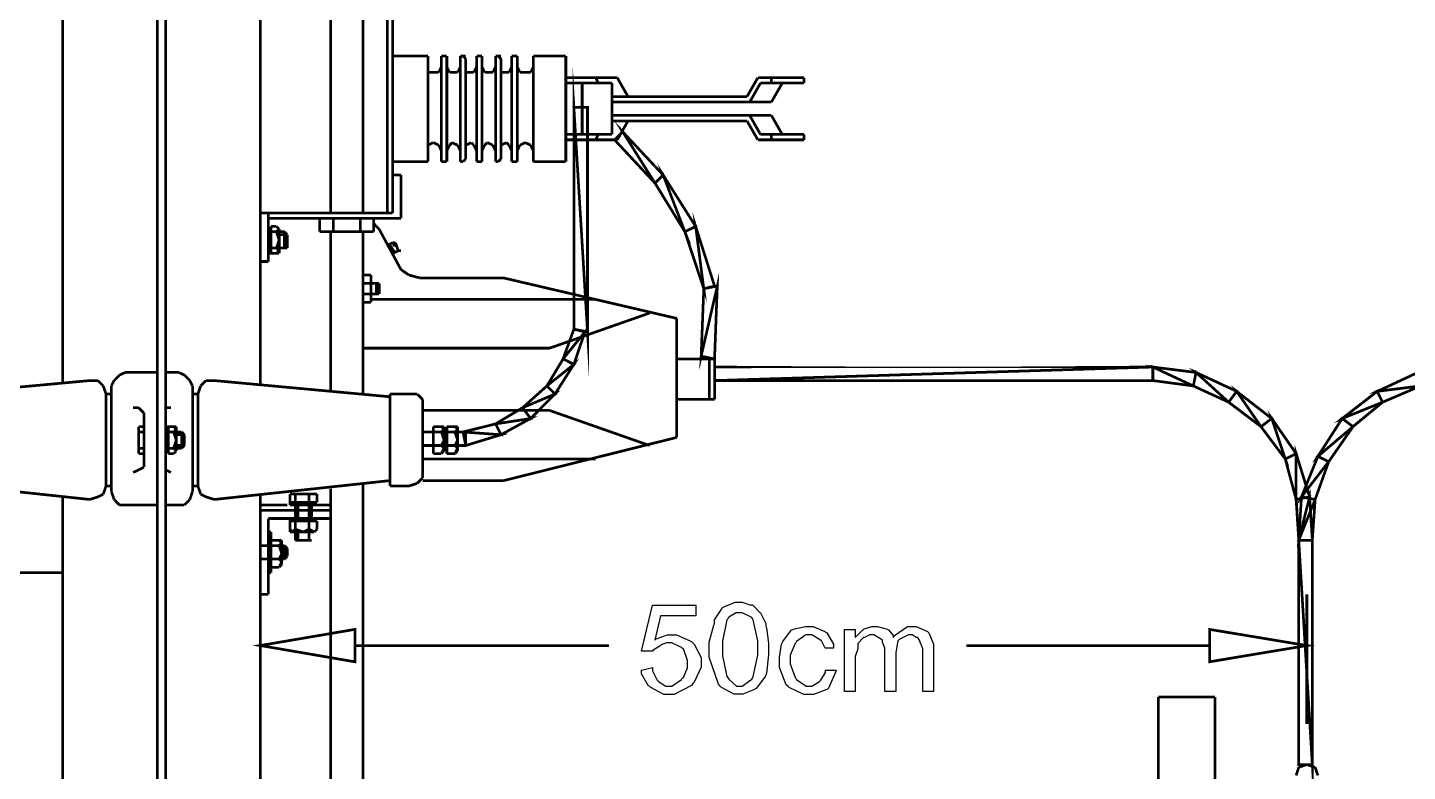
# Model space of a CAD drawing. Header units: metres. Extents: x -593 to 248, y 430 to 1024.
# Drawn here: x -494.22 to -472.59, y 600.63 to 612.29 of the extents above; entities that cross this region are included whole.
import ezdxf

# ---------------------------------------------------------------- set-up
doc = ezdxf.new("R2010")
doc.units = ezdxf.units.M
doc.header["$MEASUREMENT"] = 0
for name, color, linetype in [('C00-00-00-BLACK', 7, 'Continuous'), ('C00-00-FF', 5, 'Continuous'), ('C00-7E-FF', 150, 'Continuous'), ('CFF-00-00', 1, 'Continuous'), ('CFF-7E-00', 30, 'Continuous')]:
    doc.layers.add(name, color=color, linetype=linetype)

msp = doc.modelspace()

# ---------------------------------------------------------------- linework, layer by layer
at = {"layer": 'C00-00-00-BLACK', "const_width": 0.0423}
for points in [[(-492.189, 633.803), (-492.189, 598.579)], [(-492.061, 633.803), (-492.061, 598.579)], [(-488.586, 609.388), (-488.586, 615.534)], [(-493.673, 606.717), (-493.673, 615.322)], [(-490.577, 606.676), (-490.577, 615.365)], [(-489.474, 615.449), (-489.474, 609.388)], [(-488.966, 615.491), (-488.966, 609.388)], [(-488.5, 609.388), (-488.5, 615.491)], [(-488.5, 611.845), (-488.5, 610.192)], [(-488.5, 611.845), (-487.947, 611.845)], [(-487.947, 611.845), (-487.947, 610.192)], [(-487.694, 611.845), (-487.735, 611.845)], [(-487.735, 611.845), (-487.735, 611.804)], [(-487.651, 611.845), (-487.694, 611.845)], [(-487.651, 611.804), (-487.651, 611.845)], [(-487.397, 611.845), (-487.439, 611.845)], [(-487.439, 611.845), (-487.439, 611.804)], [(-487.355, 611.804), (-487.397, 611.845)], [(-487.397, 611.845), (-487.355, 611.845)], [(-487.143, 611.845), (-487.185, 611.845)], [(-487.185, 611.845), (-487.185, 611.804)], [(-487.1, 611.845), (-487.143, 611.845)], [(-487.1, 611.804), (-487.1, 611.845)], [(-486.844, 611.845), (-486.886, 611.845)], [(-486.886, 611.845), (-486.886, 611.804)], [(-486.802, 611.804), (-486.844, 611.845)], [(-486.844, 611.845), (-486.802, 611.845)], [(-486.59, 611.845), (-486.633, 611.845)], [(-486.633, 611.845), (-486.633, 611.804)], [(-486.547, 611.845), (-486.59, 611.845)], [(-486.547, 611.804), (-486.547, 611.845)], [(-486.294, 611.845), (-486.294, 610.192)], [(-486.294, 611.845), (-485.785, 611.845)], [(-485.785, 610.192), (-485.785, 611.845)], [(-487.947, 611.676), (-487.947, 611.591)], [(-487.778, 611.591), (-487.735, 611.676)], [(-487.735, 611.804), (-487.735, 610.234)], [(-487.651, 611.804), (-487.651, 610.234)], [(-487.651, 611.676), (-487.608, 611.591)], [(-487.482, 611.591), (-487.439, 611.676)], [(-487.439, 611.804), (-487.439, 610.234)], [(-487.355, 611.804), (-487.355, 610.234)], [(-487.355, 611.676), (-487.355, 611.591)], [(-487.228, 611.591), (-487.185, 611.676)], [(-487.185, 611.804), (-487.185, 610.234)], [(-487.1, 611.804), (-487.1, 610.234)], [(-487.1, 611.676), (-487.059, 611.591)], [(-486.929, 611.591), (-486.886, 611.676)], [(-486.886, 611.804), (-486.886, 610.234)], [(-486.802, 611.804), (-486.802, 610.234)], [(-486.802, 611.676), (-486.802, 611.591)], [(-486.674, 611.591), (-486.633, 611.676)], [(-486.633, 611.804), (-486.633, 610.234)], [(-486.547, 611.804), (-486.547, 610.234)], [(-486.547, 611.676), (-486.505, 611.591)], [(-486.337, 611.591), (-486.294, 611.676)], [(-487.947, 611.591), (-487.862, 611.591)], [(-487.862, 611.591), (-487.778, 611.591)], [(-487.608, 611.591), (-487.566, 611.591)], [(-487.566, 611.591), (-487.482, 611.591)], [(-487.355, 611.591), (-487.269, 611.591)], [(-487.269, 611.591), (-487.228, 611.591)], [(-487.059, 611.591), (-487.016, 611.591)], [(-487.016, 611.591), (-486.929, 611.591)], [(-486.802, 611.591), (-486.717, 611.591)], [(-486.717, 611.591), (-486.674, 611.591)], [(-486.505, 611.591), (-486.421, 611.591)], [(-486.421, 611.591), (-486.337, 611.591)], [(-485.785, 611.507), (-484.979, 611.507)], [(-485.785, 611.422), (-485.063, 611.422)], [(-485.529, 610.617), (-485.529, 611.422)], [(-485.317, 611.507), (-485.276, 611.422)], [(-485.063, 610.617), (-485.063, 611.422)], [(-484.979, 611.507), (-484.81, 611.211)], [(-482.944, 611.211), (-482.774, 611.507)], [(-482.901, 611.126), (-482.733, 611.422)], [(-482.774, 611.507), (-482.052, 611.507)], [(-482.733, 611.422), (-482.052, 611.422)], [(-482.561, 611.507), (-482.561, 611.422)], [(-482.561, 611.126), (-482.391, 611.422)], [(-482.052, 611.507), (-482.052, 611.422)], [(-485.063, 611.211), (-482.944, 611.211)], [(-485.659, 611.042), (-485.445, 611.042)], [(-485.063, 611.126), (-482.561, 611.126)], [(-485.063, 610.915), (-482.561, 610.915)], [(-485.063, 610.829), (-482.944, 610.829)], [(-484.979, 610.533), (-484.81, 610.829)], [(-482.944, 610.829), (-482.774, 610.533)], [(-482.901, 610.915), (-482.733, 610.617)], [(-482.561, 610.915), (-482.391, 610.617)], [(-485.785, 610.617), (-485.063, 610.617)], [(-485.785, 610.533), (-484.979, 610.533)], [(-485.317, 610.533), (-485.276, 610.617)], [(-482.774, 610.533), (-482.052, 610.533)], [(-482.733, 610.617), (-482.052, 610.617)], [(-482.561, 610.617), (-482.561, 610.533)], [(-482.052, 610.617), (-482.052, 610.533)], [(-487.862, 610.49), (-487.947, 610.449)], [(-487.947, 610.449), (-487.947, 610.361)], [(-487.778, 610.449), (-487.862, 610.49)], [(-487.735, 610.361), (-487.778, 610.449)], [(-487.608, 610.449), (-487.651, 610.361)], [(-487.566, 610.49), (-487.608, 610.449)], [(-487.482, 610.449), (-487.566, 610.49)], [(-487.439, 610.361), (-487.482, 610.449)], [(-487.269, 610.49), (-487.355, 610.449)], [(-487.355, 610.449), (-487.355, 610.361)], [(-487.228, 610.449), (-487.269, 610.49)], [(-487.185, 610.361), (-487.228, 610.449)], [(-487.059, 610.449), (-487.1, 610.361)], [(-487.016, 610.49), (-487.059, 610.449)], [(-486.929, 610.449), (-487.016, 610.49)], [(-486.886, 610.361), (-486.929, 610.449)], [(-486.717, 610.49), (-486.802, 610.449)], [(-486.802, 610.449), (-486.802, 610.361)], [(-486.674, 610.449), (-486.717, 610.49)], [(-486.633, 610.361), (-486.674, 610.449)], [(-486.505, 610.449), (-486.547, 610.361)], [(-486.421, 610.49), (-486.505, 610.449)], [(-486.337, 610.449), (-486.421, 610.49)], [(-486.294, 610.361), (-486.337, 610.449)], [(-488.5, 610.192), (-487.947, 610.192)], [(-487.735, 610.234), (-487.735, 610.192)], [(-487.735, 610.192), (-487.651, 610.192)], [(-487.651, 610.192), (-487.651, 610.234)], [(-487.439, 610.234), (-487.439, 610.192)], [(-487.439, 610.192), (-487.397, 610.192)], [(-487.397, 610.192), (-487.355, 610.234)], [(-487.185, 610.234), (-487.185, 610.192)], [(-487.185, 610.192), (-487.1, 610.192)], [(-487.1, 610.192), (-487.1, 610.234)], [(-486.886, 610.234), (-486.886, 610.192)], [(-486.886, 610.192), (-486.844, 610.192)], [(-486.844, 610.192), (-486.802, 610.234)], [(-486.633, 610.234), (-486.633, 610.192)], [(-486.633, 610.192), (-486.547, 610.192)], [(-486.547, 610.192), (-486.547, 610.234)], [(-486.294, 610.192), (-485.785, 610.192)], [(-488.5, 609.981), (-488.37, 609.981)], [(-488.37, 609.303), (-488.37, 609.981)], [(-490.577, 609.388), (-488.5, 609.388)], [(-490.45, 609.388), (-490.45, 608.626)], [(-490.45, 609.303), (-488.37, 609.303)], [(-489.644, 609.303), (-488.796, 609.303)], [(-489.644, 609.092), (-489.644, 609.303)], [(-489.432, 609.303), (-489.009, 609.303)], [(-489.432, 609.092), (-489.432, 609.303)], [(-489.009, 609.092), (-489.009, 609.303)], [(-488.796, 609.092), (-488.796, 609.303)], [(-490.407, 609.133), (-490.45, 609.133)], [(-490.407, 609.176), (-490.407, 609.133)], [(-490.407, 609.176), (-490.323, 609.176)], [(-490.407, 609.176), (-490.407, 609.133)], [(-490.407, 609.133), (-490.407, 609.092)], [(-490.407, 608.753), (-490.407, 609.133)], [(-490.407, 609.092), (-490.323, 609.092)], [(-490.407, 609.092), (-490.407, 608.964)], [(-490.28, 609.133), (-490.323, 609.176)], [(-490.323, 609.176), (-490.28, 609.133)], [(-490.323, 609.092), (-490.28, 609.133)], [(-490.28, 608.964), (-490.323, 609.092)], [(-490.28, 608.753), (-490.28, 609.133)], [(-490.28, 609.092), (-490.196, 609.092)], [(-490.28, 609.049), (-490.196, 609.049)], [(-490.154, 609.049), (-490.196, 609.092)], [(-490.196, 608.837), (-490.196, 609.092)], [(-490.154, 608.837), (-490.154, 609.049)], [(-488.796, 609.092), (-489.644, 609.092)], [(-489.474, 609.092), (-489.474, 606.591)], [(-488.966, 609.092), (-488.966, 606.549)], [(-488.712, 609.133), (-488.796, 609.219)], [(-488.712, 609.133), (-488.37, 608.499)], [(-490.407, 608.964), (-490.407, 608.837)], [(-490.407, 608.837), (-490.323, 608.837)], [(-490.407, 608.837), (-490.407, 608.796)], [(-490.407, 608.796), (-490.407, 608.753)], [(-490.323, 608.837), (-490.28, 608.964)], [(-490.28, 608.796), (-490.323, 608.837)], [(-490.323, 608.753), (-490.28, 608.796)], [(-490.28, 608.837), (-490.196, 608.837)], [(-490.28, 608.837), (-490.196, 608.837)], [(-490.154, 608.837), (-490.196, 608.837)], [(-488.586, 608.88), (-488.5, 608.922)], [(-488.543, 608.88), (-488.457, 608.753)], [(-488.5, 608.796), (-488.543, 608.837)], [(-488.543, 608.837), (-488.5, 608.796)], [(-488.5, 608.88), (-488.457, 608.922)], [(-488.457, 608.922), (-488.5, 608.922)], [(-488.5, 608.88), (-488.457, 608.88)], [(-488.5, 608.88), (-488.457, 608.88)], [(-488.5, 608.753), (-488.413, 608.796)], [(-488.457, 608.922), (-488.413, 608.796)], [(-488.413, 608.796), (-488.37, 608.796)], [(-490.577, 608.626), (-490.45, 608.626)], [(-490.407, 608.753), (-490.45, 608.753)], [(-490.407, 608.753), (-490.323, 608.753)], [(-490.407, 608.753), (-490.366, 608.753)], [(-490.323, 608.753), (-490.28, 608.753)], [(-488.966, 608.414), (-488.839, 608.414)], [(-488.839, 608.368), (-488.839, 608.414)], [(-488.839, 608.414), (-488.839, 608.368)], [(-488.839, 608.284), (-488.839, 608.368)], [(-488.839, 608.368), (-488.839, 608.031)], [(-488.37, 608.499), (-488.244, 608.414)], [(-488.244, 608.414), (-488.074, 608.368)], [(-488.074, 608.368), (-486.76, 608.368)], [(-484.045, 607.734), (-486.76, 608.368)], [(-488.839, 608.284), (-488.966, 608.284)], [(-488.754, 608.284), (-488.839, 608.284)], [(-488.839, 608.284), (-488.754, 608.284)], [(-488.839, 608.2), (-488.839, 608.284)], [(-488.839, 608.115), (-488.839, 608.2)], [(-488.754, 608.284), (-488.712, 608.284)], [(-488.754, 608.284), (-488.754, 608.115)], [(-488.712, 608.284), (-488.712, 608.115)], [(-488.839, 608.115), (-488.966, 608.115)], [(-488.966, 607.988), (-488.839, 607.988)], [(-488.754, 608.115), (-488.839, 608.115)], [(-488.754, 608.115), (-488.839, 608.115)], [(-488.839, 608.031), (-488.839, 608.115)], [(-488.839, 607.988), (-488.839, 608.031)], [(-488.839, 607.988), (-488.839, 608.031)], [(-488.839, 608.031), (-485.317, 608.031)], [(-488.754, 608.115), (-488.712, 608.115)], [(-484.471, 607.818), (-486.04, 607.268)], [(-484.045, 605.869), (-484.045, 607.734)], [(-486.04, 607.268), (-488.966, 607.268)], [(-484.045, 607.099), (-483.453, 607.099)], [(-483.536, 607.099), (-483.536, 606.464)], [(-483.453, 607.099), (-483.453, 606.464)], [(-492.696, 606.887), (-492.784, 606.845)], [(-492.696, 606.887), (-492.189, 606.887)], [(-492.061, 606.887), (-491.85, 606.887)], [(-491.765, 606.845), (-491.85, 606.887)], [(-483.453, 606.76), (-483.453, 606.972)], [(-496.006, 606.506), (-493.25, 606.76)], [(-493.122, 606.76), (-493.25, 606.76)], [(-493.038, 606.676), (-493.122, 606.76)], [(-492.995, 606.549), (-493.038, 606.676)], [(-492.868, 606.76), (-492.911, 606.676)], [(-492.911, 605.022), (-492.911, 606.676)], [(-492.784, 606.845), (-492.868, 606.76)], [(-491.681, 606.76), (-491.765, 606.845)], [(-491.638, 606.676), (-491.681, 606.76)], [(-491.638, 605.022), (-491.638, 606.676)], [(-491.511, 606.676), (-491.554, 606.549)], [(-491.427, 606.76), (-491.511, 606.676)], [(-491.297, 606.76), (-491.427, 606.76)], [(-488.543, 606.506), (-491.297, 606.76)], [(-492.995, 605.107), (-492.995, 606.549)], [(-492.911, 606.549), (-492.995, 606.549)], [(-491.554, 606.549), (-491.638, 606.549)], [(-491.554, 605.107), (-491.554, 606.549)], [(-488.543, 605.107), (-488.543, 606.549)], [(-488.244, 606.549), (-488.543, 606.549)], [(-488.117, 606.549), (-488.244, 606.549)], [(-488.031, 606.464), (-488.117, 606.549)], [(-488.031, 606.334), (-488.031, 606.464)], [(-484.045, 606.464), (-483.453, 606.464)], [(-492.485, 606.334), (-492.57, 606.334)], [(-492.4, 606.25), (-492.485, 606.334)], [(-492.4, 606.165), (-492.4, 606.25)], [(-491.977, 606.334), (-492.061, 606.334)], [(-488.031, 605.319), (-488.031, 606.334)], [(-486.04, 606.292), (-488.031, 606.292)], [(-484.471, 605.742), (-486.04, 606.292)], [(-492.485, 606.038), (-492.485, 605.656)], [(-492.4, 606.038), (-492.485, 606.038)], [(-492.485, 606.038), (-492.485, 605.995)], [(-492.485, 606.038), (-492.443, 606.038)], [(-492.485, 605.995), (-492.485, 605.954)], [(-492.4, 606.165), (-492.4, 605.53)], [(-492.02, 606.038), (-492.061, 606.038)], [(-492.02, 605.656), (-492.02, 606.038)], [(-492.02, 606.038), (-492.02, 605.995)], [(-492.02, 606.038), (-491.934, 606.038)], [(-492.02, 606.038), (-491.977, 606.038)], [(-492.02, 605.995), (-492.02, 605.954)], [(-491.893, 605.995), (-491.934, 606.038)], [(-491.934, 606.038), (-491.893, 606.038)], [(-491.934, 605.954), (-491.893, 605.995)], [(-491.893, 605.656), (-491.893, 606.038)], [(-487.862, 606.038), (-487.862, 605.656)], [(-487.862, 606.038), (-487.821, 606.038)], [(-487.862, 606.038), (-487.862, 605.995)], [(-487.862, 606.038), (-487.735, 606.038)], [(-487.862, 605.995), (-487.862, 605.954)], [(-487.735, 606.038), (-487.694, 606.038)], [(-487.694, 605.995), (-487.735, 606.038)], [(-487.735, 605.954), (-487.694, 605.995)], [(-487.694, 606.038), (-487.694, 605.656)], [(-487.651, 606.038), (-487.651, 605.656)], [(-487.651, 606.038), (-487.608, 606.038)], [(-487.651, 606.038), (-487.651, 605.995)], [(-487.651, 606.038), (-487.524, 606.038)], [(-487.651, 605.995), (-487.651, 605.954)], [(-487.524, 606.038), (-487.482, 606.038)], [(-487.482, 605.995), (-487.524, 606.038)], [(-487.524, 605.954), (-487.482, 605.995)], [(-487.482, 606.038), (-487.482, 605.656)], [(-492.485, 605.954), (-492.485, 605.826)], [(-492.485, 605.954), (-492.4, 605.954)], [(-492.485, 605.826), (-492.485, 605.699)], [(-492.02, 605.954), (-492.02, 605.826)], [(-492.02, 605.954), (-491.934, 605.954)], [(-492.02, 605.826), (-492.02, 605.699)], [(-491.893, 605.826), (-491.934, 605.954)], [(-491.934, 605.699), (-491.893, 605.826)], [(-491.893, 605.954), (-491.807, 605.954)], [(-491.893, 605.911), (-491.807, 605.911)], [(-491.807, 605.954), (-491.807, 605.699)], [(-491.807, 605.954), (-491.765, 605.911)], [(-491.765, 605.911), (-491.765, 605.742)], [(-487.862, 605.954), (-488.031, 605.954)], [(-487.862, 605.954), (-487.862, 605.826)], [(-487.735, 605.954), (-487.862, 605.954)], [(-487.735, 605.954), (-487.862, 605.954)], [(-487.862, 605.826), (-487.862, 605.742)], [(-487.694, 605.826), (-487.735, 605.954)], [(-487.735, 605.742), (-487.694, 605.826)], [(-487.651, 605.954), (-487.694, 605.954)], [(-487.651, 605.954), (-487.694, 605.954)], [(-487.651, 605.954), (-487.651, 605.826)], [(-487.524, 605.954), (-487.651, 605.954)], [(-487.524, 605.954), (-487.651, 605.954)], [(-487.651, 605.826), (-487.651, 605.742)], [(-487.482, 605.826), (-487.524, 605.954)], [(-487.524, 605.742), (-487.482, 605.826)], [(-487.355, 605.954), (-487.482, 605.954)], [(-487.355, 605.742), (-487.355, 605.954)], [(-487.355, 605.742), (-487.355, 605.954)], [(-484.045, 605.869), (-486.76, 605.192)], [(-492.485, 605.699), (-492.4, 605.699)], [(-492.485, 605.699), (-492.485, 605.656)], [(-492.485, 605.615), (-492.485, 605.656)], [(-492.485, 605.656), (-492.485, 605.615)], [(-492.4, 605.615), (-492.485, 605.615)], [(-492.02, 605.656), (-492.061, 605.656)], [(-492.02, 605.699), (-491.934, 605.699)], [(-492.02, 605.699), (-492.02, 605.656)], [(-492.02, 605.656), (-492.02, 605.615)], [(-492.02, 605.615), (-492.02, 605.656)], [(-492.02, 605.615), (-491.934, 605.615)], [(-491.893, 605.656), (-491.934, 605.699)], [(-491.934, 605.615), (-491.893, 605.656)], [(-491.934, 605.615), (-491.893, 605.656)], [(-491.893, 605.742), (-491.807, 605.742)], [(-491.893, 605.699), (-491.807, 605.699)], [(-491.807, 605.699), (-491.765, 605.742)], [(-487.862, 605.742), (-488.031, 605.742)], [(-487.862, 605.742), (-487.862, 605.699)], [(-487.735, 605.742), (-487.862, 605.742)], [(-487.735, 605.742), (-487.862, 605.742)], [(-487.862, 605.699), (-487.862, 605.615)], [(-487.862, 605.615), (-487.862, 605.656)], [(-487.862, 605.615), (-487.735, 605.615)], [(-487.694, 605.699), (-487.735, 605.742)], [(-487.735, 605.615), (-487.694, 605.699)], [(-487.694, 605.656), (-487.735, 605.615)], [(-487.651, 605.742), (-487.694, 605.742)], [(-487.651, 605.742), (-487.694, 605.742)], [(-487.651, 605.742), (-487.651, 605.699)], [(-487.524, 605.742), (-487.651, 605.742)], [(-487.524, 605.742), (-487.651, 605.742)], [(-487.651, 605.699), (-487.651, 605.615)], [(-487.651, 605.615), (-487.651, 605.656)], [(-487.651, 605.615), (-487.524, 605.615)], [(-487.482, 605.699), (-487.524, 605.742)], [(-487.524, 605.615), (-487.482, 605.699)], [(-487.482, 605.656), (-487.524, 605.615)], [(-487.355, 605.742), (-487.482, 605.742)], [(-492.57, 605.319), (-492.485, 605.36)], [(-492.485, 605.36), (-492.4, 605.403)], [(-492.4, 605.403), (-492.4, 605.53)], [(-492.061, 605.36), (-491.977, 605.319)], [(-488.031, 605.53), (-485.317, 605.53)], [(-496.006, 605.192), (-493.25, 604.896)], [(-488.543, 605.192), (-491.297, 604.896)], [(-488.966, 605.149), (-488.966, 597.772)], [(-488.244, 605.107), (-488.117, 605.149)], [(-488.117, 605.149), (-488.031, 605.233)], [(-488.031, 605.233), (-488.031, 605.319)], [(-488.031, 605.192), (-486.76, 605.192)], [(-493.673, 581.325), (-493.673, 604.937)], [(-493.25, 604.896), (-493.122, 604.937)], [(-493.122, 604.937), (-493.038, 604.98)], [(-493.038, 604.98), (-492.995, 605.107)], [(-492.995, 605.107), (-492.911, 605.107)], [(-492.911, 605.022), (-492.868, 604.896)], [(-491.681, 604.896), (-491.638, 605.022)], [(-491.554, 605.107), (-491.638, 605.107)], [(-491.554, 605.107), (-491.511, 604.98)], [(-491.511, 604.98), (-491.427, 604.937)], [(-491.427, 604.937), (-491.297, 604.896)], [(-490.577, 581.325), (-490.577, 604.98)], [(-490.111, 604.853), (-490.111, 604.98)], [(-490.111, 604.98), (-489.728, 604.98)], [(-490.111, 604.98), (-490.07, 604.98)], [(-490.07, 604.98), (-490.111, 604.98)], [(-490.027, 604.98), (-490.07, 604.98)], [(-490.027, 604.98), (-490.027, 604.853)], [(-489.9, 604.98), (-490.027, 604.98)], [(-489.812, 604.98), (-489.9, 604.98)], [(-489.812, 604.98), (-489.812, 604.853)], [(-489.728, 604.98), (-489.812, 604.98)], [(-489.728, 604.98), (-489.685, 604.98)], [(-489.685, 604.98), (-489.728, 604.98)], [(-489.685, 604.853), (-489.685, 604.98)], [(-489.474, 605.064), (-489.474, 597.772)], [(-488.543, 605.107), (-488.244, 605.107)], [(-492.868, 604.896), (-492.784, 604.81)], [(-492.784, 604.81), (-492.696, 604.81)], [(-492.696, 604.81), (-492.189, 604.81)], [(-492.061, 604.81), (-491.85, 604.81)], [(-491.85, 604.81), (-491.765, 604.81)], [(-491.765, 604.81), (-491.681, 604.896)], [(-490.154, 604.81), (-490.577, 604.81)], [(-489.474, 604.726), (-490.577, 604.726)], [(-490.111, 604.853), (-490.111, 604.81)], [(-489.685, 604.853), (-490.111, 604.853)], [(-489.728, 604.81), (-490.111, 604.81)], [(-490.027, 604.81), (-490.027, 604.598)], [(-490.027, 604.598), (-490.027, 604.81)], [(-489.984, 604.598), (-489.984, 604.81)], [(-489.474, 604.81), (-489.9, 604.81)], [(-489.812, 604.598), (-489.812, 604.81)], [(-489.812, 604.598), (-489.812, 604.81)], [(-489.771, 604.81), (-489.771, 604.598)], [(-489.728, 604.853), (-489.728, 604.81)], [(-489.474, 604.598), (-490.45, 604.598)], [(-490.45, 604.598), (-490.45, 603.41)], [(-490.111, 604.557), (-490.111, 604.598)], [(-489.685, 604.557), (-490.111, 604.557)], [(-490.111, 604.43), (-490.111, 604.557)], [(-490.027, 604.557), (-489.984, 604.557)], [(-490.027, 604.43), (-490.027, 604.557)], [(-489.812, 604.557), (-489.771, 604.557)], [(-489.812, 604.43), (-489.812, 604.557)], [(-489.728, 604.557), (-489.728, 604.598)], [(-489.685, 604.43), (-489.685, 604.557)], [(-490.45, 604.387), (-490.407, 604.387)], [(-490.407, 604.387), (-490.407, 603.749)], [(-490.407, 604.257), (-490.28, 604.257)], [(-490.28, 604.257), (-490.239, 604.257)], [(-490.239, 604.215), (-490.28, 604.257)], [(-490.239, 604.257), (-490.239, 603.876)], [(-490.111, 604.387), (-490.111, 604.43)], [(-490.111, 604.43), (-490.07, 604.387)], [(-489.728, 604.387), (-490.111, 604.387)], [(-490.07, 604.387), (-490.027, 604.43)], [(-490.027, 604.43), (-489.9, 604.387)], [(-490.027, 604.257), (-490.027, 604.387)], [(-489.812, 604.257), (-490.027, 604.257)], [(-490.027, 604.257), (-489.984, 604.257)], [(-489.984, 604.257), (-489.984, 604.387)], [(-489.812, 604.257), (-489.984, 604.257)], [(-489.9, 604.387), (-489.812, 604.43)], [(-489.812, 604.43), (-489.728, 604.387)], [(-489.812, 604.257), (-489.812, 604.387)], [(-489.812, 604.257), (-489.812, 604.387)], [(-489.812, 604.257), (-489.771, 604.257)], [(-489.685, 604.43), (-489.728, 604.387)], [(-489.728, 604.387), (-489.685, 604.43)], [(-490.45, 604.172), (-490.577, 604.172)], [(-490.28, 604.172), (-490.407, 604.172)], [(-490.28, 604.172), (-490.239, 604.215)], [(-490.239, 604.045), (-490.28, 604.172)], [(-490.28, 603.961), (-490.239, 604.045)], [(-490.196, 604.172), (-490.239, 604.172)], [(-490.196, 604.131), (-490.239, 604.131)], [(-490.196, 604.172), (-490.154, 604.131)], [(-490.196, 604.172), (-490.196, 603.961)], [(-490.154, 604.131), (-490.154, 604.003)], [(-490.45, 603.961), (-490.577, 603.961)], [(-490.28, 603.961), (-490.407, 603.961)], [(-490.407, 603.834), (-490.28, 603.834)], [(-490.239, 603.918), (-490.28, 603.961)], [(-490.28, 603.834), (-490.239, 603.918)], [(-490.28, 603.834), (-490.239, 603.876)], [(-490.196, 604.003), (-490.239, 604.003)], [(-490.196, 603.961), (-490.239, 603.961)], [(-490.196, 603.961), (-490.154, 604.003)], [(-494.565, 603.749), (-493.673, 603.749)], [(-490.407, 603.749), (-490.45, 603.749)], [(-490.45, 603.41), (-490.577, 603.41)], [(-476.496, 593.83), (-476.496, 601.799)], [(-475.607, 601.799), (-476.496, 601.799)], [(-475.607, 599.469), (-475.607, 601.799)], [(-474.293, 600.698), (-474.334, 600.571)], [(-474.166, 600.741), (-474.293, 600.698)], [(-474.25, 600.741), (-474.08, 600.741)], [(-474.036, 600.698), (-474.166, 600.741)], [(-473.993, 600.571), (-474.036, 600.698)]]:
    msp.add_lwpolyline(points, dxfattribs=at)
at = {"layer": 'C00-00-FF', "const_width": 0.0423}
msp.add_lwpolyline([(-474.166, 601.376), (-474.166, 603.41)], dxfattribs=at)
at = {"layer": 'C00-7E-FF', "const_width": 0.0423}
for points in [[(-490.577, 602.011), (-490.577, 603.072)], [(-474.166, 602.222), (-474.166, 603.072)], [(-489.093, 602.607), (-485.106, 602.607)], [(-475.691, 602.607), (-479.507, 602.607)]]:
    msp.add_lwpolyline(points, dxfattribs=at)
for points in [[(-489.093, 602.86), (-489.093, 602.352), (-490.577, 602.607), (-489.093, 602.86)], [(-475.691, 602.86), (-475.691, 602.352), (-474.166, 602.607), (-475.691, 602.86)]]:
    msp.add_lwpolyline(points, close=True, dxfattribs=at)
at = {"layer": 'C00-7E-FF'}
for points in [[(-489.093, 602.86), (-489.093, 602.352), (-490.577, 602.607), (-489.093, 602.86)], [(-475.691, 602.86), (-475.691, 602.352), (-474.166, 602.607), (-475.691, 602.86)]]:
    msp.add_lwpolyline(points, close=True, dxfattribs=at)
at = {"layer": 'CFF-00-00', "const_width": 0.0423}
for points in [[(-485.659, 611.042), (-485.445, 607.522), (-485.659, 607.565), (-485.659, 611.042)], [(-485.445, 611.042), (-485.659, 611.042), (-485.445, 607.522), (-485.445, 611.042)], [(-484.259, 609.981), (-484.387, 609.854), (-484.894, 610.66), (-484.259, 609.981)], [(-484.387, 609.854), (-484.894, 610.66), (-485.021, 610.533), (-484.387, 609.854)], [(-483.749, 609.176), (-483.918, 609.092), (-484.259, 609.981), (-483.749, 609.176)], [(-483.918, 609.092), (-484.259, 609.981), (-484.387, 609.854), (-483.918, 609.092)], [(-483.453, 608.241), (-483.622, 608.2), (-483.749, 609.176), (-483.453, 608.241)], [(-483.622, 608.2), (-483.749, 609.176), (-483.918, 609.092), (-483.622, 608.2)], [(-483.453, 607.099), (-483.663, 607.142), (-483.41, 608.241), (-483.453, 607.099)], [(-483.663, 607.142), (-483.41, 608.241), (-483.622, 608.2), (-483.663, 607.142)], [(-485.828, 607.099), (-485.486, 607.522), (-485.659, 607.565), (-485.828, 607.099)], [(-485.659, 607.014), (-485.828, 607.099), (-485.486, 607.522), (-485.659, 607.014)], [(-486.082, 606.676), (-485.659, 607.014), (-485.828, 607.099), (-486.082, 606.676)], [(-485.955, 606.549), (-486.082, 606.676), (-485.659, 607.014), (-485.955, 606.549)], [(-476.581, 606.76), (-476.581, 606.972), (-483.453, 606.76), (-476.581, 606.76)], [(-476.581, 606.972), (-483.453, 606.76), (-483.453, 606.972), (-476.581, 606.972)], [(-475.903, 606.887), (-475.946, 606.676), (-476.581, 606.972), (-475.903, 606.887)], [(-475.946, 606.676), (-476.581, 606.972), (-476.581, 606.76), (-475.946, 606.676)], [(-475.266, 606.591), (-475.392, 606.421), (-475.903, 606.887), (-475.266, 606.591)], [(-475.392, 606.421), (-475.903, 606.887), (-475.946, 606.676), (-475.392, 606.421)], [(-472.424, 606.887), (-472.383, 606.676), (-473.062, 606.591), (-472.424, 606.887)], [(-486.463, 606.334), (-485.955, 606.549), (-486.082, 606.676), (-486.463, 606.334)], [(-474.716, 606.165), (-474.885, 606.038), (-475.266, 606.591), (-474.716, 606.165)], [(-472.383, 606.676), (-473.062, 606.591), (-472.978, 606.421), (-472.383, 606.676)], [(-486.337, 606.165), (-486.463, 606.334), (-485.955, 606.549), (-486.337, 606.165)], [(-474.885, 606.038), (-475.266, 606.591), (-475.392, 606.421), (-474.885, 606.038)], [(-473.062, 606.591), (-472.978, 606.421), (-473.612, 606.165), (-473.062, 606.591)], [(-472.978, 606.421), (-473.612, 606.165), (-473.442, 606.038), (-472.978, 606.421)], [(-486.886, 606.081), (-486.337, 606.165), (-486.463, 606.334), (-486.886, 606.081)], [(-474.334, 605.615), (-474.504, 605.53), (-474.716, 606.165), (-474.334, 605.615)], [(-487.397, 605.954), (-486.802, 605.911), (-486.886, 606.081), (-487.397, 605.954)], [(-486.802, 605.911), (-486.886, 606.081), (-486.337, 606.165), (-486.802, 605.911)], [(-474.504, 605.53), (-474.716, 606.165), (-474.885, 606.038), (-474.504, 605.53)], [(-473.612, 606.165), (-473.442, 606.038), (-473.993, 605.572), (-473.612, 606.165)], [(-473.442, 606.038), (-473.993, 605.572), (-473.824, 605.488), (-473.442, 606.038)], [(-487.355, 605.742), (-487.397, 605.954), (-486.802, 605.911), (-487.355, 605.742)], [(-474.334, 604.896), (-474.334, 605.615), (-474.504, 605.53), (-474.334, 604.896)], [(-474.123, 604.937), (-474.334, 604.896), (-474.334, 605.615), (-474.123, 604.937)], [(-473.993, 605.572), (-473.824, 605.488), (-474.25, 604.937), (-473.993, 605.572)], [(-473.824, 605.488), (-474.25, 604.937), (-474.036, 604.896), (-473.824, 605.488)], [(-474.293, 604.257), (-474.123, 604.937), (-474.334, 604.896), (-474.293, 604.257)], [(-474.036, 604.896), (-474.293, 604.257), (-474.08, 604.257), (-474.036, 604.896)], [(-474.25, 604.937), (-474.036, 604.896), (-474.293, 604.257), (-474.25, 604.937)], [(-474.08, 604.257), (-474.293, 604.257), (-474.123, 604.937), (-474.08, 604.257)], [(-474.293, 604.257), (-474.08, 600.741), (-474.293, 600.741), (-474.293, 604.257)], [(-474.08, 604.257), (-474.293, 604.257), (-474.08, 600.741), (-474.08, 604.257)]]:
    msp.add_lwpolyline(points, close=True, dxfattribs=at)
at = {"layer": 'CFF-00-00'}
for points in [[(-485.445, 611.042), (-485.659, 611.042), (-485.445, 607.522), (-485.445, 611.042)], [(-485.659, 611.042), (-485.445, 607.522), (-485.659, 607.565), (-485.659, 611.042)], [(-484.387, 609.854), (-484.894, 610.66), (-485.021, 610.533), (-484.387, 609.854)], [(-484.259, 609.981), (-484.387, 609.854), (-484.894, 610.66), (-484.259, 609.981)], [(-483.918, 609.092), (-484.259, 609.981), (-484.387, 609.854), (-483.918, 609.092)], [(-483.749, 609.176), (-483.918, 609.092), (-484.259, 609.981), (-483.749, 609.176)], [(-483.622, 608.2), (-483.749, 609.176), (-483.918, 609.092), (-483.622, 608.2)], [(-483.453, 608.241), (-483.622, 608.2), (-483.749, 609.176), (-483.453, 608.241)], [(-483.453, 607.099), (-483.663, 607.142), (-483.41, 608.241), (-483.453, 607.099)], [(-483.663, 607.142), (-483.41, 608.241), (-483.622, 608.2), (-483.663, 607.142)], [(-485.828, 607.099), (-485.486, 607.522), (-485.659, 607.565), (-485.828, 607.099)], [(-485.659, 607.014), (-485.828, 607.099), (-485.486, 607.522), (-485.659, 607.014)], [(-486.082, 606.676), (-485.659, 607.014), (-485.828, 607.099), (-486.082, 606.676)], [(-485.955, 606.549), (-486.082, 606.676), (-485.659, 607.014), (-485.955, 606.549)], [(-476.581, 606.76), (-476.581, 606.972), (-483.453, 606.76), (-476.581, 606.76)], [(-476.581, 606.972), (-483.453, 606.76), (-483.453, 606.972), (-476.581, 606.972)], [(-475.903, 606.887), (-475.946, 606.676), (-476.581, 606.972), (-475.903, 606.887)], [(-475.946, 606.676), (-476.581, 606.972), (-476.581, 606.76), (-475.946, 606.676)], [(-475.392, 606.421), (-475.903, 606.887), (-475.946, 606.676), (-475.392, 606.421)], [(-475.266, 606.591), (-475.392, 606.421), (-475.903, 606.887), (-475.266, 606.591)], [(-472.424, 606.887), (-472.383, 606.676), (-473.062, 606.591), (-472.424, 606.887)], [(-486.463, 606.334), (-485.955, 606.549), (-486.082, 606.676), (-486.463, 606.334)], [(-472.383, 606.676), (-473.062, 606.591), (-472.978, 606.421), (-472.383, 606.676)], [(-486.337, 606.165), (-486.463, 606.334), (-485.955, 606.549), (-486.337, 606.165)], [(-474.885, 606.038), (-475.266, 606.591), (-475.392, 606.421), (-474.885, 606.038)], [(-474.716, 606.165), (-474.885, 606.038), (-475.266, 606.591), (-474.716, 606.165)], [(-473.062, 606.591), (-472.978, 606.421), (-473.612, 606.165), (-473.062, 606.591)], [(-486.886, 606.081), (-486.337, 606.165), (-486.463, 606.334), (-486.886, 606.081)], [(-472.978, 606.421), (-473.612, 606.165), (-473.442, 606.038), (-472.978, 606.421)], [(-487.397, 605.954), (-486.802, 605.911), (-486.886, 606.081), (-487.397, 605.954)], [(-486.802, 605.911), (-486.886, 606.081), (-486.337, 606.165), (-486.802, 605.911)], [(-474.504, 605.53), (-474.716, 606.165), (-474.885, 606.038), (-474.504, 605.53)], [(-474.334, 605.615), (-474.504, 605.53), (-474.716, 606.165), (-474.334, 605.615)], [(-473.612, 606.165), (-473.442, 606.038), (-473.993, 605.572), (-473.612, 606.165)], [(-473.442, 606.038), (-473.993, 605.572), (-473.824, 605.488), (-473.442, 606.038)], [(-487.355, 605.742), (-487.397, 605.954), (-486.802, 605.911), (-487.355, 605.742)], [(-474.334, 604.896), (-474.334, 605.615), (-474.504, 605.53), (-474.334, 604.896)], [(-474.123, 604.937), (-474.334, 604.896), (-474.334, 605.615), (-474.123, 604.937)], [(-473.993, 605.572), (-473.824, 605.488), (-474.25, 604.937), (-473.993, 605.572)], [(-473.824, 605.488), (-474.25, 604.937), (-474.036, 604.896), (-473.824, 605.488)], [(-474.293, 604.257), (-474.123, 604.937), (-474.334, 604.896), (-474.293, 604.257)], [(-474.25, 604.937), (-474.036, 604.896), (-474.293, 604.257), (-474.25, 604.937)], [(-474.08, 604.257), (-474.293, 604.257), (-474.123, 604.937), (-474.08, 604.257)], [(-474.036, 604.896), (-474.293, 604.257), (-474.08, 604.257), (-474.036, 604.896)], [(-474.08, 604.257), (-474.293, 604.257), (-474.08, 600.741), (-474.08, 604.257)], [(-474.293, 604.257), (-474.08, 600.741), (-474.293, 600.741), (-474.293, 604.257)]]:
    msp.add_lwpolyline(points, close=True, dxfattribs=at)
at = {"layer": 'CFF-7E-00'}
for points in [[(-484.598, 602.222), (-484.428, 602.265), (-484.428, 602.212), (-484.355, 602.064), (-484.344, 602.053), (-484.334, 602.043), (-484.215, 601.969), (-484.175, 601.969), (-484.121, 601.969), (-483.971, 602.075), (-483.959, 602.095), (-483.939, 602.107), (-483.875, 602.259), (-483.875, 602.31), (-483.875, 602.374), (-483.939, 602.554), (-483.959, 602.564), (-483.971, 602.575), (-484.124, 602.648), (-484.175, 602.648), (-484.206, 602.648), (-484.292, 602.618), (-484.301, 602.607), (-484.312, 602.597), (-484.418, 602.532), (-484.428, 602.521), (-484.598, 602.521), (-484.428, 603.242), (-483.749, 603.242), (-483.749, 603.072), (-484.301, 603.072), (-484.387, 602.691), (-484.366, 602.713), (-484.191, 602.776), (-484.132, 602.776), (-484.048, 602.776), (-483.813, 602.67), (-483.792, 602.648), (-483.771, 602.627), (-483.663, 602.421), (-483.663, 602.352), (-483.663, 602.268), (-483.771, 602.034), (-483.792, 602.011), (-483.813, 601.98), (-484.085, 601.842), (-484.175, 601.842), (-484.249, 601.842), (-484.45, 601.948), (-484.471, 601.969), (-484.493, 601.98), (-484.598, 602.162), (-484.598, 602.222)], [(-483.536, 602.564), (-483.536, 602.66), (-483.463, 602.926), (-483.453, 602.947), (-483.453, 603.012), (-483.337, 603.181), (-483.326, 603.202), (-483.305, 603.213), (-483.13, 603.286), (-483.071, 603.286), (-483.018, 603.286), (-482.9, 603.243), (-482.86, 603.243), (-482.85, 603.234), (-482.744, 603.127), (-482.733, 603.117), (-482.723, 603.096), (-482.648, 602.951), (-482.648, 602.903), (-482.638, 602.882), (-482.605, 602.644), (-482.605, 602.564), (-482.605, 602.459), (-482.638, 602.173), (-482.648, 602.141), (-482.659, 602.12), (-482.796, 601.94), (-482.817, 601.929), (-482.828, 601.919), (-483.01, 601.844), (-483.071, 601.844), (-483.145, 601.844), (-483.346, 601.951), (-483.367, 601.971), (-483.389, 602.003), (-483.536, 602.425), (-483.536, 602.564)], [(-483.326, 602.564), (-483.326, 602.448), (-483.262, 602.12), (-483.24, 602.098), (-483.231, 602.078), (-483.111, 601.971), (-483.071, 601.971), (-483.018, 601.971), (-482.871, 602.078), (-482.86, 602.098), (-482.85, 602.12), (-482.774, 602.454), (-482.774, 602.564), (-482.774, 602.681), (-482.85, 603.012), (-482.86, 603.033), (-482.871, 603.044), (-483.021, 603.117), (-483.071, 603.117), (-483.113, 603.117), (-483.231, 603.054), (-483.24, 603.033), (-483.262, 603.012), (-483.326, 602.677), (-483.326, 602.564)], [(-481.713, 602.222), (-481.544, 602.222), (-481.555, 602.191), (-481.663, 601.948), (-481.672, 601.926), (-481.694, 601.916), (-481.901, 601.842), (-481.968, 601.842), (-482.054, 601.842), (-482.285, 601.948), (-482.306, 601.969), (-482.328, 601.991), (-482.434, 602.262), (-482.434, 602.352), (-482.434, 602.426), (-482.402, 602.627), (-482.391, 602.648), (-482.382, 602.67), (-482.244, 602.851), (-482.222, 602.86), (-482.201, 602.871), (-482.028, 602.903), (-481.968, 602.903), (-481.905, 602.903), (-481.724, 602.829), (-481.713, 602.817), (-481.693, 602.808), (-481.587, 602.626), (-481.587, 602.564), (-481.713, 602.564), (-481.724, 602.575), (-481.781, 602.691), (-481.799, 602.691), (-481.81, 602.702), (-481.93, 602.776), (-481.968, 602.776), (-482.022, 602.776), (-482.169, 602.67), (-482.179, 602.648), (-482.19, 602.638), (-482.265, 602.457), (-482.265, 602.394), (-482.265, 602.32), (-482.19, 602.107), (-482.179, 602.095), (-482.169, 602.075), (-482.019, 601.969), (-481.968, 601.969), (-481.927, 601.969), (-481.81, 602.043), (-481.799, 602.053), (-481.789, 602.064), (-481.713, 602.183), (-481.713, 602.222)], [(-481.417, 601.885), (-481.417, 602.86), (-481.248, 602.86), (-481.248, 602.733), (-481.237, 602.744), (-481.129, 602.851), (-481.118, 602.86), (-481.108, 602.871), (-480.988, 602.903), (-480.949, 602.903), (-480.896, 602.903), (-480.76, 602.871), (-480.738, 602.86), (-480.728, 602.851), (-480.652, 602.764), (-480.652, 602.733), (-480.632, 602.765), (-480.425, 602.903), (-480.356, 602.903), (-480.293, 602.903), (-480.113, 602.829), (-480.103, 602.817), (-480.093, 602.808), (-480.018, 602.626), (-480.018, 602.564), (-480.018, 601.885), (-480.188, 601.885), (-480.188, 602.521), (-480.188, 602.553), (-480.22, 602.638), (-480.229, 602.648), (-480.229, 602.67), (-480.262, 602.724), (-480.272, 602.733), (-480.294, 602.733), (-480.356, 602.776), (-480.356, 602.776), (-480.41, 602.776), (-480.559, 602.702), (-480.568, 602.691), (-480.579, 602.681), (-480.611, 602.499), (-480.611, 602.437), (-480.611, 601.885), (-480.781, 601.885), (-480.781, 602.521), (-480.781, 602.564), (-480.822, 602.659), (-480.822, 602.691), (-480.833, 602.702), (-480.953, 602.776), (-480.991, 602.776), (-481.023, 602.776), (-481.095, 602.733), (-481.118, 602.733), (-481.129, 602.724), (-481.204, 602.637), (-481.204, 602.607), (-481.204, 602.554), (-481.248, 602.434), (-481.248, 602.394), (-481.248, 601.885), (-481.417, 601.885)]]:
    msp.add_lwpolyline(points, close=True, dxfattribs=at)

doc.saveas('drawing.dxf')
